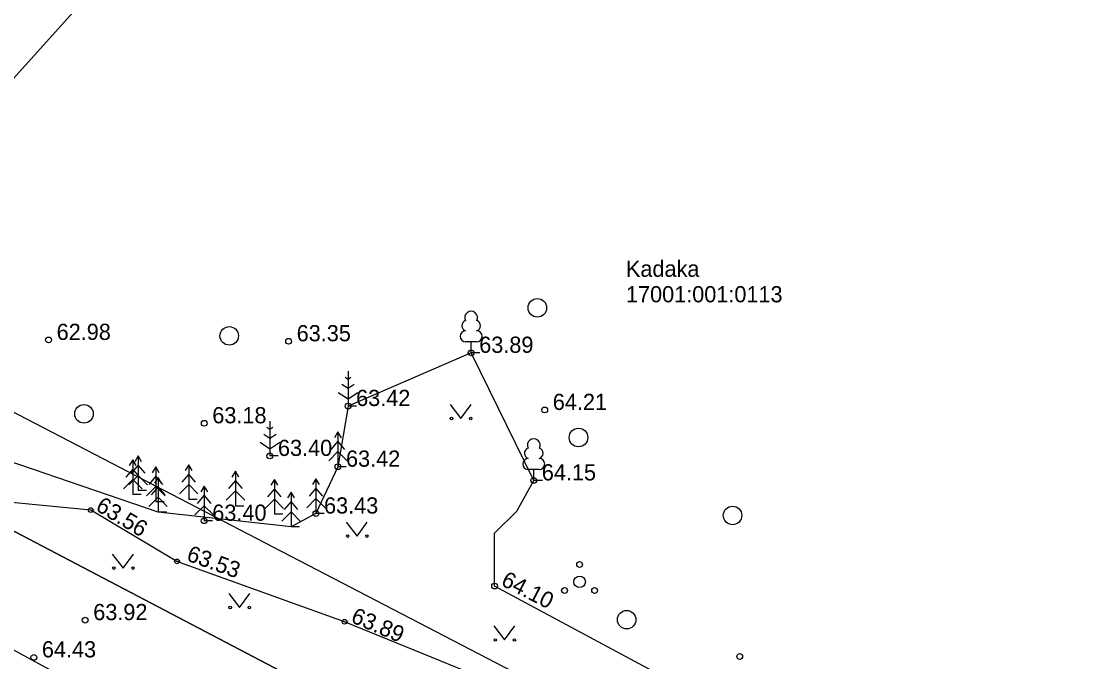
# Model space of a CAD drawing. Extents: x 640657 to 641000, y 6455020 to 6455299.
# Drawn here: x 640877.97 to 640923.6, y 6455108.3 to 6455135.98 of the extents above; entities that cross this region are included whole.
import ezdxf

# ---------------------------------------------------------------- set-up
doc = ezdxf.new("R2010")
doc.units = 0
for name, color, linetype in [('HALJASTUS', 7, 'Continuous'), ('KORGUS-EH2000', 7, 'Continuous'), ('MOOTKORG-EH2000', 7, 'Continuous'), ('MOOTMPUNKT', 7, 'Continuous'), ('MOOTNR', 7, 'Continuous'), ('MOOTPIIR', 7, 'Continuous'), ('PIIR', 7, 'Continuous'), ('PUU', 7, 'Continuous'), ('TEE', 7, 'Continuous')]:
    doc.layers.add(name, color=color, linetype=linetype)

msp = doc.modelspace()

# ---------------------------------------------------------------- linework, layer by layer
at = {"layer": 'HALJASTUS'}
for p, q in [((640896.505, 6455119.423), (640896.968, 6455118.816)), ((640896.968, 6455118.816), (640897.414, 6455119.423)), ((640892.02, 6455114.34), (640892.483, 6455113.733)), ((640892.483, 6455113.733), (640892.929, 6455114.34)), ((640881.908, 6455112.957), (640882.372, 6455112.35)), ((640882.372, 6455112.35), (640882.817, 6455112.957)), ((640886.94, 6455111.257), (640887.404, 6455110.65)), ((640887.404, 6455110.65), (640887.849, 6455111.257)), ((640898.396, 6455109.851), (640898.86, 6455109.244)), ((640898.86, 6455109.244), (640899.305, 6455109.851))]:
    msp.add_line(p, q, dxfattribs=at)
for points in [[(640899.388, 6455114.807), (640900.121, 6455116.138), (640897.416, 6455121.651), (640892.095, 6455119.353), (640891.659, 6455116.731), (640890.709, 6455114.707), (640889.632, 6455114.134), (640883.885, 6455114.763), (640874.614, 6455117.941), (640871.12, 6455119.687), (640864.497, 6455124.926), (640862.202, 6455129.431), (640865.919, 6455134.805)], [(640920.501, 6455096.362), (640912.119, 6455104.219), (640898.429, 6455111.575), (640898.429, 6455113.855), (640899.388, 6455114.807)]]:
    msp.add_lwpolyline(points, dxfattribs=at)
for centre, radius in [((640900.278, 6455123.596), 0.4), ((640886.961, 6455122.384), 0.4), ((640880.681, 6455119.015), 0.4), ((640896.567, 6455118.816), 0.055), ((640897.396, 6455118.816), 0.055), ((640902.056, 6455117.993), 0.4), ((640908.714, 6455114.624), 0.4), ((640892.082, 6455113.733), 0.055), ((640892.911, 6455113.733), 0.055), ((640902.103, 6455112.506), 0.125), ((640881.971, 6455112.35), 0.055), ((640882.799, 6455112.35), 0.055), ((640902.103, 6455111.756), 0.25), ((640901.453, 6455111.381), 0.125), ((640902.753, 6455111.381), 0.125), ((640887.003, 6455110.65), 0.055), ((640887.832, 6455110.65), 0.055), ((640904.137, 6455110.12), 0.4), ((640898.459, 6455109.244), 0.055), ((640899.287, 6455109.244), 0.055), ((640909.026, 6455108.532), 0.125)]:
    msp.add_circle(centre, radius, dxfattribs=at)
at = {"layer": 'KORGUS-EH2000'}
for centre, radius in [((640879.152, 6455122.208), 0.125), ((640889.526, 6455122.15), 0.125), ((640897.416, 6455121.651), 0.125), ((640892.095, 6455119.353), 0.125), ((640900.595, 6455119.182), 0.125), ((640885.88, 6455118.606), 0.125), ((640888.717, 6455117.195), 0.125), ((640891.659, 6455116.731), 0.125), ((640900.121, 6455116.138), 0.125), ((640880.976, 6455114.858), 0.1), ((640890.709, 6455114.707), 0.125), ((640885.879, 6455114.395), 0.125), ((640884.702, 6455112.641), 0.1), ((640898.429, 6455111.575), 0.125), ((640880.734, 6455110.101), 0.125), ((640891.945, 6455110.032), 0.1), ((640878.514, 6455108.491), 0.125)]:
    msp.add_circle(centre, radius, dxfattribs=at)
at = {"layer": 'MOOTMPUNKT'}
for centre in [(640880.976, 6455114.858), (640884.702, 6455112.641), (640891.945, 6455110.032)]:
    msp.add_circle(centre, 0.1, dxfattribs=at)
at = {"layer": 'MOOTPIIR'}
msp.add_lwpolyline([(640819.497, 6455157.393), (640826.336, 6455149.72), (640861.332, 6455117.694), (640896.628, 6455098.478), (640880.748, 6455078.394), (640893.087, 6455070.294), (640908.988, 6455091.272), (640940.036, 6455077.939), (640943.105, 6455085.079), (640868.605, 6455123.765), (640831.641, 6455157.126), (640849.837, 6455176.427), (640841.297, 6455182.565)], close=True, dxfattribs=at)
at = {"layer": 'PIIR'}
for points in [[(640991.12, 6455180.28), (640984.04, 6455175.59), (640939.91, 6455153.6), (640939.46, 6455132.9), (640933.5, 6455086.12), (640900.62, 6455101.91), (640865.67, 6455120.23), (640883.73, 6455140.29), (640898.53, 6455156.7), (640911.36, 6455171.29), (640869.96, 6455207.59), (640874.81, 6455212.93), (640906.76, 6455184.9), (640920.46, 6455200.36), (640933.23, 6455188.93), (640949.36, 6455209.39)], [(640842.89, 6455178.09), (640846.2, 6455175.03), (640883.73, 6455140.29), (640865.67, 6455120.23), (640824.77, 6455158.21), (640839.43, 6455174.29)], [(640865.67, 6455120.23), (640900.62, 6455101.91), (640871.78, 6455066.15), (640867.21, 6455065.96), (640849.95, 6455114.89)]]:
    msp.add_lwpolyline(points, close=True, dxfattribs=at)
at = {"layer": 'PUU'}
for p, q in [((640897.656, 6455122.126), (640897.176, 6455122.126)), ((640897.416, 6455121.651), (640897.416, 6455122.126)), ((640897.796, 6455121.651), (640897.416, 6455121.651)), ((640892.095, 6455120.853), (640892.095, 6455119.353)), ((640892.095, 6455120.503), (640891.971, 6455120.586)), ((640892.219, 6455120.586), (640892.095, 6455120.503)), ((640891.671, 6455119.942), (640892.095, 6455119.66)), ((640892.095, 6455120.103), (640891.828, 6455120.281)), ((640892.362, 6455120.281), (640892.095, 6455120.103)), ((640892.095, 6455119.66), (640892.519, 6455119.942)), ((640892.455, 6455119.353), (640892.095, 6455119.353)), ((640888.717, 6455118.695), (640888.717, 6455117.195)), ((640888.717, 6455117.945), (640888.45, 6455118.123)), ((640888.717, 6455118.345), (640888.593, 6455118.428)), ((640888.841, 6455118.428), (640888.717, 6455118.345)), ((640888.984, 6455118.123), (640888.717, 6455117.945)), ((640891.659, 6455118.231), (640891.509, 6455117.981)), ((640891.809, 6455117.981), (640891.659, 6455118.231)), ((640891.659, 6455118.231), (640891.659, 6455116.731)), ((640888.293, 6455117.784), (640888.717, 6455117.502)), ((640888.717, 6455117.502), (640889.141, 6455117.784)), ((640891.659, 6455117.831), (640891.359, 6455117.481)), ((640891.959, 6455117.481), (640891.659, 6455117.831)), ((640883.025, 6455117.196), (640882.875, 6455116.946)), ((640883.175, 6455116.946), (640883.025, 6455117.196)), ((640883.025, 6455117.196), (640883.025, 6455115.696)), ((640889.077, 6455117.195), (640888.717, 6455117.195)), ((640891.659, 6455117.381), (640891.259, 6455116.981)), ((640892.059, 6455116.981), (640891.659, 6455117.381)), ((640882.793, 6455117.031), (640882.643, 6455116.781)), ((640883.025, 6455116.796), (640882.725, 6455116.446)), ((640882.943, 6455116.781), (640882.793, 6455117.031)), ((640882.793, 6455117.031), (640882.793, 6455115.531)), ((640883.325, 6455116.446), (640883.025, 6455116.796)), ((640883.785, 6455116.719), (640883.635, 6455116.469)), ((640883.935, 6455116.469), (640883.785, 6455116.719)), ((640883.785, 6455116.719), (640883.785, 6455115.219)), ((640885.209, 6455116.815), (640885.059, 6455116.565)), ((640885.359, 6455116.565), (640885.209, 6455116.815)), ((640885.209, 6455116.815), (640885.209, 6455115.315)), ((640892.019, 6455116.731), (640891.659, 6455116.731)), ((640882.793, 6455116.181), (640882.393, 6455115.781)), ((640882.793, 6455116.631), (640882.493, 6455116.281)), ((640883.025, 6455116.346), (640882.625, 6455115.946)), ((640883.093, 6455116.281), (640882.793, 6455116.631)), ((640883.193, 6455115.781), (640882.793, 6455116.181)), ((640883.425, 6455115.946), (640883.025, 6455116.346)), ((640883.785, 6455116.319), (640883.485, 6455115.969)), ((640883.885, 6455116.263), (640883.735, 6455116.013)), ((640884.085, 6455115.969), (640883.785, 6455116.319)), ((640884.035, 6455116.013), (640883.885, 6455116.263)), ((640883.885, 6455116.263), (640883.885, 6455114.763)), ((640885.209, 6455116.415), (640884.909, 6455116.065)), ((640885.509, 6455116.065), (640885.209, 6455116.415)), ((640887.229, 6455116.532), (640887.079, 6455116.282)), ((640887.379, 6455116.282), (640887.229, 6455116.532)), ((640887.229, 6455116.532), (640887.229, 6455115.032)), ((640888.912, 6455116.177), (640888.762, 6455115.927)), ((640889.062, 6455115.927), (640888.912, 6455116.177)), ((640888.912, 6455116.177), (640888.912, 6455114.677)), ((640890.709, 6455116.207), (640890.559, 6455115.957)), ((640890.859, 6455115.957), (640890.709, 6455116.207)), ((640890.709, 6455116.207), (640890.709, 6455114.707)), ((640900.361, 6455116.613), (640899.881, 6455116.613)), ((640900.121, 6455116.138), (640900.121, 6455116.613)), ((640883.785, 6455115.869), (640883.385, 6455115.469)), ((640883.885, 6455115.863), (640883.585, 6455115.513)), ((640884.185, 6455115.469), (640883.785, 6455115.869)), ((640884.185, 6455115.513), (640883.885, 6455115.863)), ((640885.209, 6455115.965), (640884.809, 6455115.565)), ((640885.609, 6455115.565), (640885.209, 6455115.965)), ((640885.879, 6455115.895), (640885.729, 6455115.645)), ((640886.029, 6455115.645), (640885.879, 6455115.895)), ((640885.879, 6455115.895), (640885.879, 6455114.395)), ((640887.229, 6455116.132), (640886.929, 6455115.782)), ((640887.529, 6455115.782), (640887.229, 6455116.132)), ((640888.912, 6455115.777), (640888.612, 6455115.427)), ((640889.212, 6455115.427), (640888.912, 6455115.777)), ((640890.709, 6455115.807), (640890.409, 6455115.457)), ((640891.009, 6455115.457), (640890.709, 6455115.807)), ((640900.501, 6455116.138), (640900.121, 6455116.138)), ((640883.153, 6455115.531), (640882.793, 6455115.531)), ((640883.385, 6455115.696), (640883.025, 6455115.696)), ((640883.885, 6455115.413), (640883.485, 6455115.013)), ((640884.285, 6455115.013), (640883.885, 6455115.413)), ((640885.569, 6455115.315), (640885.209, 6455115.315)), ((640885.879, 6455115.495), (640885.579, 6455115.145)), ((640886.179, 6455115.145), (640885.879, 6455115.495)), ((640887.229, 6455115.682), (640886.829, 6455115.282)), ((640887.629, 6455115.282), (640887.229, 6455115.682)), ((640888.912, 6455115.327), (640888.512, 6455114.927)), ((640889.312, 6455114.927), (640888.912, 6455115.327)), ((640889.632, 6455115.634), (640889.482, 6455115.384)), ((640889.782, 6455115.384), (640889.632, 6455115.634)), ((640889.632, 6455115.634), (640889.632, 6455114.134)), ((640890.709, 6455115.357), (640890.309, 6455114.957)), ((640891.109, 6455114.957), (640890.709, 6455115.357)), ((640884.145, 6455115.219), (640883.785, 6455115.219)), ((640885.879, 6455115.045), (640885.479, 6455114.645)), ((640886.279, 6455114.645), (640885.879, 6455115.045)), ((640887.589, 6455115.032), (640887.229, 6455115.032)), ((640889.632, 6455115.234), (640889.332, 6455114.884)), ((640889.932, 6455114.884), (640889.632, 6455115.234)), ((640884.245, 6455114.763), (640883.885, 6455114.763)), ((640886.239, 6455114.395), (640885.879, 6455114.395)), ((640889.272, 6455114.677), (640888.912, 6455114.677)), ((640889.632, 6455114.784), (640889.232, 6455114.384)), ((640890.032, 6455114.384), (640889.632, 6455114.784)), ((640891.069, 6455114.707), (640890.709, 6455114.707)), ((640889.992, 6455114.134), (640889.632, 6455114.134))]:
    msp.add_line(p, q, dxfattribs=at)
for centre, radius, start, end in [((640897.246, 6455122.824), 0.233, 109.0217, 253.1415), ((640897.416, 6455123.171), 0.277, 332.5799, 207.4201), ((640897.586, 6455122.824), 0.233, 286.8508, 70.9859), ((640897.179, 6455122.363), 0.238, 90.0016, 269.3953), ((640897.653, 6455122.363), 0.238, 270.6047, 89.9984), ((640900.121, 6455117.658), 0.277, 332.5799, 207.4201), ((640899.884, 6455116.85), 0.238, 90.0016, 269.3953), ((640899.951, 6455117.311), 0.233, 109.0217, 253.1415), ((640900.291, 6455117.311), 0.233, 286.8508, 70.9859), ((640900.358, 6455116.85), 0.238, 270.6047, 89.9984)]:
    msp.add_arc(centre, radius, start, end, dxfattribs=at)
at = {"layer": 'TEE'}
msp.add_lwpolyline([(640922.736, 6455091.983), (640920.094, 6455094.255), (640915.642, 6455097.6), (640910.194, 6455101.827), (640900.915, 6455106.363), (640891.945, 6455110.032), (640884.702, 6455112.641), (640880.976, 6455114.858), (640875.019, 6455115.424), (640867.361, 6455117.773), (640854.481, 6455121.049), (640849.384, 6455122.146)], dxfattribs=at)

# ---------------------------------------------------------------- texts
at = {"layer": 'KORGUS-EH2000'}
for s, p in [('62.98', (640879.502, 6455122.208)), ('63.35', (640889.876, 6455122.15)), ('63.89', (640897.766, 6455121.651)), ('63.42', (640892.445, 6455119.353)), ('64.21', (640900.945, 6455119.182)), ('63.18', (640886.23, 6455118.606)), ('63.40', (640889.067, 6455117.195)), ('63.42', (640892.009, 6455116.731)), ('64.15', (640900.471, 6455116.138)), ('63.43', (640891.059, 6455114.707)), ('63.40', (640886.229, 6455114.395)), ('63.92', (640881.084, 6455110.101)), ('64.43', (640878.864, 6455108.491))]:
    msp.add_text(s, height=0.7, dxfattribs=at).set_placement(p)
for s, rotation, p in [('63.56', 329.1068, (640881.144, 6455114.872)), ('63.53', 340.2584, (640885.075, 6455112.689)), ('64.10', 333.1038, (640898.664, 6455111.625)), ('63.89', 337.0872, (640892.177, 6455110.027))]:
    msp.add_text(s, height=0.7, rotation=rotation, dxfattribs=at).set_placement(p)
at = {"layer": 'MOOTKORG-EH2000'}
for s, p in [('63.56', (640880.976, 6455114.833)), ('63.53', (640884.702, 6455112.616)), ('63.89', (640891.945, 6455110.007))]:
    msp.add_text(s, height=0.05, dxfattribs=at).set_placement(p)
at = {"layer": 'MOOTNR'}
for s, p in [('53', (640880.976, 6455114.758)), ('52', (640884.702, 6455112.541)), ('51', (640891.945, 6455109.932))]:
    msp.add_text(s, height=0.05, dxfattribs=at).set_placement(p)
at = {"layer": 'PIIR'}
for s, p in [('Kadaka', (640904.108, 6455124.935)), ('17001:001:0113', (640904.108, 6455123.834))]:
    msp.add_text(s, height=0.7, dxfattribs=at).set_placement(p)

doc.saveas('drawing.dxf')
